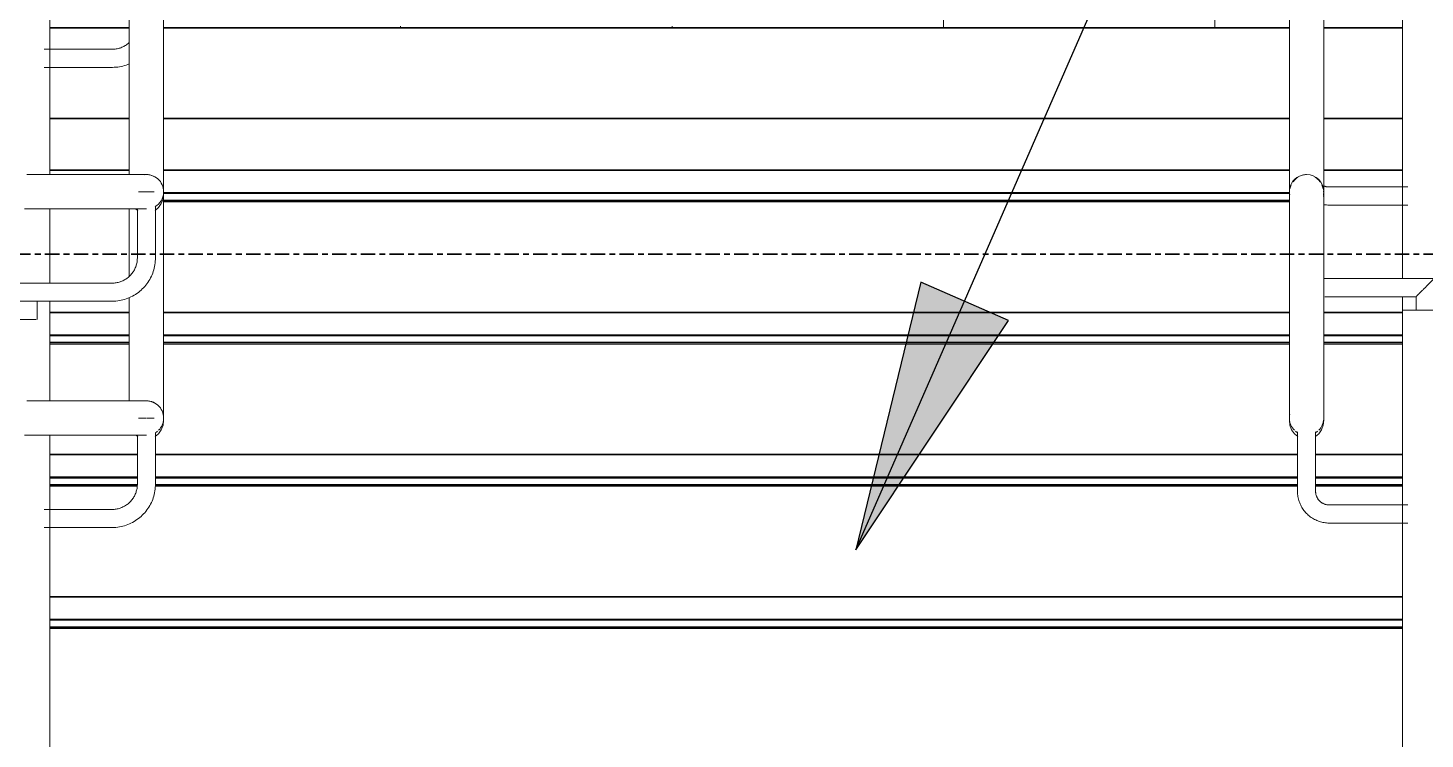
# Model space of a CAD drawing. Header units: millimetres. Extents: x -153298 to 620751, y -313239 to 250031.
# Drawn here: x 13565 to 15109, y -309300 to -308515 of the extents above; entities that cross this region are included whole.
import ezdxf

# ---------------------------------------------------------------- set-up
doc = ezdxf.new("R2010")
doc.units = ezdxf.units.MM
doc.linetypes.add('Centre', pattern=[31.75, 6.35, -4.7625, 15.875, -4.7625])
for name, color, linetype, lineweight in [('A-FLOR-E', 7, 'Continuous', 35), ('A-FLOR-HRAL', 7, 'Continuous', 25), ('A-FLOR-LEVL', 7, 'Continuous', 35), ('A-GENM', 7, 'Continuous', 9), ('S-STRS-E', 7, 'Continuous', 25), ('S-STRS-IDEN', 7, 'Continuous', 25)]:
    doc.layers.add(name, color=color, linetype=linetype, lineweight=lineweight)

# ---------------------------------------------------------------- blocks, each defined once
blk = doc.blocks.new('Railing - RL10_Baluster Post _Mid_-14379347-2140-01 ENTRANCE 1 ELEVATION 2')
at = {"layer": 'A-FLOR-HRAL', "color": 7, "lineweight": 9}
for p, q in [((-11082.2, 102756.8), (-11082.2, 102526.1)), ((-11082.2, 102506.8), (-11082.2, 102388)), ((-11082.2, 102350.2), (-11082.2, 102267.7)), ((-11082.2, 102248.4), (-11082.2, 102235.7))]:
    blk.add_line(p, q, dxfattribs=at)
blk = doc.blocks.new('Railing - RL10_Baluster Post _Mid_-V431-2140-01 ENTRANCE 1 ELEVATION 2')
at = {"layer": 'A-FLOR-HRAL', "color": 7, "lineweight": 9}
for p, q in [((-11082.2, 102736.4), (-11082.2, 102388)), ((-11088.5, 102526.4), (-11013.5, 102526.4)), ((-11013.5, 102506.4), (-11088.5, 102506.4)), ((-11082.2, 102350.2), (-11082.2, 102267.7)), ((-11082.2, 102248.4), (-11082.2, 102138)), ((-11082.2, 102100.2), (-11082.2, 102017.7)), ((-11082.2, 101998.4), (-11082.2, 101921.4))]:
    blk.add_line(p, q, dxfattribs=at)
at = {"layer": 'A-FLOR-HRAL', "color": 7, "lineweight": 9, "flags": 128}
for points in [[(-11013.5, 102526.4), (-11012.4, 102526.5), (-11011.3, 102526.5), (-11010.2, 102526.6), (-11009.1, 102526.8), (-11008, 102527), (-11006.9, 102527.2), (-11005.8, 102527.5), (-11004.7, 102527.8), (-11003.7, 102528.2), (-11002.6, 102528.6), (-11001.6, 102529.1), (-11000.6, 102529.6), (-10999.6, 102530.1), (-10998.6, 102530.7), (-10997.7, 102531.3), (-10996.8, 102532), (-10995.9, 102532.7), (-10995.1, 102533.4), (-10994.2, 102534.1)], [(-10994.5, 102510.4), (-10996.1, 102509.7), (-10997.9, 102509), (-10999.8, 102508.4), (-11001.6, 102507.9), (-11003.5, 102507.5), (-11005.4, 102507.1), (-11007.3, 102506.8), (-11009.2, 102506.6), (-11011.1, 102506.5), (-11013, 102506.4), (-11013.5, 102506.4)]]:
    blk.add_lwpolyline(points, dxfattribs=at)
blk = doc.blocks.new('Railing - RL10_Baluster Post _Start_-14379352-2140-01 ENTRANCE 1 ELEVATION 2')
at = {"layer": 'A-FLOR-HRAL', "color": 7, "lineweight": 9}
for p, q in [((-10975.5, 102369), (-10984.2, 102369)), ((-10966.9, 102369), (-10975.5, 102369)), ((-10985.5, 102296), (-10985.5, 102350.4)), ((-10965.5, 102352.9), (-10965.5, 102296)), ((-11199.5, 102268), (-11013.5, 102268)), ((-11013.5, 102248), (-11199.5, 102248)), ((-11096.5, 102248), (-11116.5, 102248)), ((-11096.5, 102248), (-11096.5, 102228)), ((-11097.5, 102228), (-11115.5, 102228)), ((-11115.5, 102228), (-11097.5, 102228)), ((-11106.5, 102228), (-11106.5, 102228)), ((-11106.5, 102228), (-11106.5, 102228)), ((-11082.2, 102228), (-11082.2, 102138)), ((-10975.5, 102119), (-10984.2, 102119)), ((-10966.9, 102119), (-10974.8, 102119)), ((-11082.2, 102100.2), (-11082.2, 101452)), ((-10985.5, 102046), (-10985.5, 102100.4)), ((-10965.5, 102102.9), (-10965.5, 102046)), ((-11088.5, 102018), (-11013.5, 102018)), ((-11013.5, 101998), (-11088.5, 101998))]:
    blk.add_line(p, q, dxfattribs=at)
at = {"layer": 'A-FLOR-HRAL', "color": 7, "lineweight": 9, "flags": 128}
for points in [[(-11107.9, 102388), (-11102.7, 102388), (-11097.5, 102388), (-11092.2, 102388), (-11087, 102388), (-11081.9, 102388), (-11076.8, 102388), (-11071.7, 102388), (-11066.7, 102388), (-11061.7, 102388), (-11056.8, 102388), (-11052, 102388), (-11047.3, 102388), (-11042.7, 102388), (-11038.1, 102388), (-11033.7, 102388), (-11029.4, 102388), (-11025.3, 102388), (-11021.2, 102388), (-11017.3, 102388), (-11013.5, 102388), (-11009.9, 102388), (-11006.5, 102388), (-11003.2, 102388), (-11000, 102388), (-10997.1, 102388), (-10994.3, 102388), (-10991.7, 102388), (-10989.2, 102388), (-10987, 102388), (-10984.9, 102388), (-10983.1, 102388), (-10981.4, 102388), (-10980, 102388), (-10978.7, 102388), (-10977.7, 102388), (-10976.8, 102388), (-10976.2, 102388), (-10975.8, 102388), (-10975.6, 102388), (-10975.5, 102388)], [(-10975.5, 102350), (-10975.6, 102350), (-10975.9, 102350), (-10976.5, 102350), (-10977.2, 102350), (-10978.1, 102350), (-10979.3, 102350), (-10980.6, 102350), (-10982.2, 102350), (-10983.9, 102350), (-10985.9, 102350), (-10988, 102350), (-10990.3, 102350), (-10992.8, 102350), (-10995.5, 102350), (-10998.4, 102350), (-11001.4, 102350), (-11004.7, 102350), (-11008, 102350), (-11011.6, 102350), (-11015.3, 102350), (-11019.1, 102350), (-11023.1, 102350), (-11027.2, 102350), (-11031.4, 102350), (-11035.7, 102350), (-11040.2, 102350), (-11044.8, 102350), (-11049.4, 102350), (-11054.2, 102350), (-11059.1, 102350), (-11064, 102350), (-11069, 102350), (-11074, 102350), (-11079.1, 102350), (-11084.3, 102350), (-11089.4, 102350), (-11094.6, 102350), (-11099.9, 102350), (-11105.1, 102350), (-11110.3, 102350)], [(-11013.5, 102268), (-11012.4, 102268), (-11011.3, 102268.1), (-11010.2, 102268.2), (-11009.1, 102268.4), (-11008, 102268.6), (-11006.9, 102268.8), (-11005.8, 102269.1), (-11004.7, 102269.4), (-11003.7, 102269.8), (-11002.6, 102270.2), (-11001.6, 102270.7), (-11000.6, 102271.2), (-10999.6, 102271.7), (-10998.6, 102272.3), (-10997.7, 102272.9), (-10996.8, 102273.6), (-10995.9, 102274.2), (-10995.1, 102275), (-10994.2, 102275.7), (-10993.4, 102276.5), (-10992.7, 102277.3), (-10991.9, 102278.2), (-10991.2, 102279.1), (-10990.6, 102280), (-10990, 102280.9), (-10989.4, 102281.8), (-10988.8, 102282.8), (-10988.3, 102283.8), (-10987.9, 102284.8), (-10987.4, 102285.9), (-10987, 102286.9), (-10986.7, 102288), (-10986.4, 102289.1), (-10986.1, 102290.2), (-10985.9, 102291.3), (-10985.8, 102292.4), (-10985.6, 102293.5), (-10985.6, 102294.6), (-10985.5, 102295.7), (-10985.5, 102296)], [(-10965.5, 102296), (-10965.6, 102294.1), (-10965.7, 102292.2), (-10965.9, 102290.3), (-10966.1, 102288.4), (-10966.5, 102286.5), (-10966.9, 102284.6), (-10967.4, 102282.8), (-10968, 102280.9), (-10968.6, 102279.1), (-10969.3, 102277.3), (-10970.1, 102275.6), (-10970.9, 102273.9), (-10971.9, 102272.2), (-10972.9, 102270.5), (-10973.9, 102268.9), (-10975, 102267.4), (-10976.2, 102265.8), (-10977.4, 102264.4), (-10978.7, 102263), (-10980.1, 102261.6), (-10981.5, 102260.3), (-10982.9, 102259), (-10984.4, 102257.8), (-10986, 102256.7), (-10987.6, 102255.6), (-10989.2, 102254.6), (-10990.9, 102253.7), (-10992.6, 102252.8), (-10994.4, 102252), (-10996.1, 102251.3), (-10997.9, 102250.6), (-10999.8, 102250), (-11001.6, 102249.5), (-11003.5, 102249.1), (-11005.4, 102248.7), (-11007.3, 102248.4), (-11009.2, 102248.2), (-11011.1, 102248.1), (-11013, 102248), (-11013.5, 102248)], [(-11107.9, 102138), (-11102.7, 102138), (-11097.5, 102138), (-11092.2, 102138), (-11087, 102138), (-11081.9, 102138), (-11076.8, 102138), (-11071.7, 102138), (-11066.7, 102138), (-11061.7, 102138), (-11056.8, 102138), (-11052, 102138), (-11047.3, 102138), (-11042.7, 102138), (-11038.1, 102138), (-11033.7, 102138), (-11029.4, 102138), (-11025.3, 102138), (-11021.2, 102138), (-11017.3, 102138), (-11013.5, 102138), (-11009.9, 102138), (-11006.5, 102138), (-11003.2, 102138), (-11000, 102138), (-10997.1, 102138), (-10994.3, 102138), (-10991.7, 102138), (-10989.2, 102138), (-10987, 102138), (-10984.9, 102138), (-10983.1, 102138), (-10981.4, 102138), (-10980, 102138), (-10978.7, 102138), (-10977.7, 102138), (-10976.8, 102138), (-10976.2, 102138), (-10975.8, 102138), (-10975.6, 102138), (-10975.5, 102138)], [(-10975.5, 102100), (-10975.6, 102100), (-10975.9, 102100), (-10976.5, 102100), (-10977.2, 102100), (-10978.1, 102100), (-10979.3, 102100), (-10980.6, 102100), (-10982.2, 102100), (-10983.9, 102100), (-10985.9, 102100), (-10988, 102100), (-10990.3, 102100), (-10992.8, 102100), (-10995.5, 102100), (-10998.4, 102100), (-11001.4, 102100), (-11004.7, 102100), (-11008, 102100), (-11011.6, 102100), (-11015.3, 102100), (-11019.1, 102100), (-11023.1, 102100), (-11027.2, 102100), (-11031.4, 102100), (-11035.7, 102100), (-11040.2, 102100), (-11044.8, 102100), (-11049.4, 102100), (-11054.2, 102100), (-11059.1, 102100), (-11064, 102100), (-11069, 102100), (-11074, 102100), (-11079.1, 102100), (-11084.3, 102100), (-11089.4, 102100), (-11094.6, 102100), (-11099.9, 102100), (-11105.1, 102100), (-11110.3, 102100)], [(-11013.5, 102018), (-11012.4, 102018), (-11011.3, 102018.1), (-11010.2, 102018.2), (-11009.1, 102018.4), (-11008, 102018.6), (-11006.9, 102018.8), (-11005.8, 102019.1), (-11004.7, 102019.4), (-11003.7, 102019.8), (-11002.6, 102020.2), (-11001.6, 102020.7), (-11000.6, 102021.2), (-10999.6, 102021.7), (-10998.6, 102022.3), (-10997.7, 102022.9), (-10996.8, 102023.6), (-10995.9, 102024.2), (-10995.1, 102025), (-10994.2, 102025.7), (-10993.4, 102026.5), (-10992.7, 102027.3), (-10991.9, 102028.2), (-10991.2, 102029.1), (-10990.6, 102030), (-10990, 102030.9), (-10989.4, 102031.8), (-10988.8, 102032.8), (-10988.3, 102033.8), (-10987.9, 102034.8), (-10987.4, 102035.9), (-10987, 102036.9), (-10986.7, 102038), (-10986.4, 102039.1), (-10986.1, 102040.2), (-10985.9, 102041.3), (-10985.8, 102042.4), (-10985.6, 102043.5), (-10985.6, 102044.6), (-10985.5, 102045.7), (-10985.5, 102046)], [(-10965.5, 102046), (-10965.6, 102044.1), (-10965.7, 102042.2), (-10965.9, 102040.3), (-10966.1, 102038.4), (-10966.5, 102036.5), (-10966.9, 102034.6), (-10967.4, 102032.8), (-10968, 102030.9), (-10968.6, 102029.1), (-10969.3, 102027.3), (-10970.1, 102025.6), (-10970.9, 102023.9), (-10971.9, 102022.2), (-10972.9, 102020.5), (-10973.9, 102018.9), (-10975, 102017.4), (-10976.2, 102015.8), (-10977.4, 102014.4), (-10978.7, 102013), (-10980.1, 102011.6), (-10981.5, 102010.3), (-10982.9, 102009), (-10984.4, 102007.8), (-10986, 102006.7), (-10987.6, 102005.6), (-10989.2, 102004.6), (-10990.9, 102003.7), (-10992.6, 102002.8), (-10994.4, 102002), (-10996.1, 102001.3), (-10997.9, 102000.6), (-10999.8, 102000), (-11001.6, 101999.5), (-11003.5, 101999.1), (-11005.4, 101998.7), (-11007.3, 101998.4), (-11009.2, 101998.2), (-11011.1, 101998.1), (-11013, 101998), (-11013.5, 101998)]]:
    blk.add_lwpolyline(points, dxfattribs=at)
at = {"layer": 'A-FLOR-HRAL', "color": 7, "lineweight": 9}
for centre, start, end in [((-10975.5, 102369), 360, 96.4272), ((-10975.5, 102369), 300, 356.6901), ((-10975.5, 102119), 360, 96.4272), ((-10975.5, 102119), 315, 356.6901), ((-10975.5, 102119), 300, 310.5666)]:
    blk.add_arc(centre, 19, start, end, dxfattribs=at)
blk = doc.blocks.new('Railing - Railing-5636891-2140-01 ENTRANCE 1 ELEVATION 2')
at = {"layer": 'A-FLOR-HRAL', "color": 7, "lineweight": 9}
for p, q in [((-10994.5, 102888.8), (-10994.5, 102387.7)), ((-10956.5, 102366.7), (-10956.5, 102888.8)), ((-10994.5, 102638.8), (-10994.5, 102387.7)), ((-10956.5, 102116.7), (-10956.5, 102638.8)), ((-10956.5, 102366.7), (-10956.6, 102368)), ((-10994.5, 102350.4), (-10994.5, 102275.5)), ((-10987.2, 102349.9), (-10985.2, 102348.4)), ((-10994.5, 102252.2), (-10994.5, 102137.7)), ((-10956.5, 102116.7), (-10956.6, 102118)), ((-10987.2, 102099.9), (-10985.2, 102098.4))]:
    blk.add_line(p, q, dxfattribs=at)
at = {"layer": 'A-FLOR-HRAL', "color": 7, "lineweight": 9, "flags": 128}
for points in [[(-10967.3, 102385.9), (-10970.6, 102387.3), (-10975.5, 102388), (-10977.4, 102387.9)], [(-10965.8, 102348.4), (-10962.1, 102351.7), (-10959.1, 102356.1), (-10957.2, 102361.2), (-10956.5, 102366.7)], [(-10967.3, 102135.9), (-10970.6, 102137.3), (-10975.5, 102138), (-10977.4, 102137.9)], [(-10965.8, 102098.4), (-10962.1, 102101.7), (-10959.1, 102106.1), (-10957.2, 102111.2), (-10956.5, 102116.7)]]:
    blk.add_lwpolyline(points, dxfattribs=at)
at = {"color": 7}
for name in ['Railing - RL10_Baluster Post _Mid_-14379347-2140-01 ENTRANCE 1 ELEVATION 2', 'Railing - RL10_Baluster Post _Mid_-V431-2140-01 ENTRANCE 1 ELEVATION 2', 'Railing - RL10_Baluster Post _Start_-14379352-2140-01 ENTRANCE 1 ELEVATION 2']:
    blk.add_blockref(name, (0, 0), dxfattribs=at)
blk = doc.blocks.new('DPA_GM_Tactile Tile Line Base - Decision Tactile-16422061-2140-01 ENTRANCE 1 ELEVATION 2')
at = {"layer": 'A-GENM', "color": 7}
for p, q in [((-10994.5, 102550), (-10994.5, 102552)), ((-10994.5, 102550), (-10994.5, 102552)), ((-10994.5, 102552), (-10994.5, 102550)), ((-10994.5, 102550), (-10994.5, 102552)), ((-10694.5, 102550), (-10694.5, 102552)), ((-10694.5, 102550), (-10694.5, 102552)), ((-10694.5, 102552), (-10694.5, 102550)), ((-10694.5, 102550), (-10694.5, 102552)), ((-10394.5, 102550), (-10394.5, 102552)), ((-10394.5, 102550), (-10394.5, 102552)), ((-10394.5, 102552), (-10394.5, 102550)), ((-10394.5, 102550), (-10394.5, 102552)), ((-10094.5, 102550), (-10094.5, 102552)), ((-10094.5, 102550), (-10094.5, 102552)), ((-10094.5, 102552), (-10094.5, 102550)), ((-10094.5, 102550), (-10094.5, 102552)), ((-9794.5, 102550), (-9794.5, 102552)), ((-9794.5, 102550), (-9794.5, 102552)), ((-9794.5, 102552), (-9794.5, 102550)), ((-9794.5, 102550), (-9794.5, 102552))]:
    blk.add_line(p, q, dxfattribs=at)
blk = doc.blocks.new('DPA_GM-Stoplogs Line Based - Line Based-7245387-2140-01 ENTRANCE 1 ELEVATION 2')
at = {"layer": 'A-GENM', "color": 7}
for p, q in [((-10994.5, 102560), (-10994.5, 102550)), ((-10994.5, 102550), (-10994.5, 102560)), ((-10094.5, 102550), (-10094.5, 102560)), ((-10094.5, 102550), (-10094.5, 102560)), ((-9794.5, 102560), (-9794.5, 102550)), ((-9794.5, 102550), (-9794.5, 102560))]:
    blk.add_line(p, q, dxfattribs=at)
blk = doc.blocks.new('Railing - RL8A_Baluster Post _Mid_-17476214-2140-01 ENTRANCE 1 ELEVATION 2')
at = {"layer": 'A-FLOR-HRAL', "color": 7, "lineweight": 9}
for p, q in [((-9587, 102374.2), (-9587, 102604.3)), ((-9587, 102273), (-9587, 102354.3)), ((-9587, 102235.7), (-9587, 102253.1))]:
    blk.add_line(p, q, dxfattribs=at)
blk = doc.blocks.new('Railing - RL8A_Baluster Post _Mid_-V464-2140-01 ENTRANCE 1 ELEVATION 2')
at = {"layer": 'A-FLOR-HRAL', "color": 7, "lineweight": 9}
for p, q in [((-9587, 102273), (-9587, 102589.3)), ((-9668, 102374.3), (-9581, 102374.3)), ((-9581, 102354.3), (-9668, 102354.3)), ((-9587, 102022.9), (-9587, 102253.1)), ((-9587, 101764.3), (-9587, 102003))]:
    blk.add_line(p, q, dxfattribs=at)
at = {"layer": 'A-FLOR-HRAL', "color": 7, "lineweight": 9, "flags": 128}
for points in [[(-9674, 102375.5), (-9673.5, 102375.3), (-9672.9, 102375.1), (-9672.3, 102374.9), (-9671.7, 102374.8), (-9671.2, 102374.6), (-9670.6, 102374.5), (-9670, 102374.4), (-9669.4, 102374.3), (-9668.8, 102374.3), (-9668.2, 102374.3), (-9668, 102374.3)], [(-9668, 102354.3), (-9669.4, 102354.3), (-9670.8, 102354.4), (-9672.2, 102354.5), (-9673.6, 102354.7)]]:
    blk.add_lwpolyline(points, dxfattribs=at)
blk = doc.blocks.new('Railing - RL8A_Baluster Post _Start_-17476213-2140-01 ENTRANCE 1 ELEVATION 2')
at = {"layer": 'A-FLOR-HRAL', "color": 7, "lineweight": 9}
for p, q in [((-9712, 102151.9), (-9712, 102301.9)), ((-9674, 102301.9), (-9674, 102151.9)), ((-9673, 102273), (-9552, 102273)), ((-9572, 102253), (-9673, 102253)), ((-9572, 102238), (-9572, 102253)), ((-9587, 101452), (-9587, 102238)), ((-9537, 102238), (-9587, 102238)), ((-9586.2, 102238), (-9555.6, 102238)), ((-9562, 102238), (-9570.7, 102238)), ((-9570.7, 102238), (-9562, 102238)), ((-9562, 102238), (-9555.5, 102238)), ((-9555.5, 102238), (-9562, 102238)), ((-9703, 102038), (-9703, 102103.9)), ((-9683, 102103.9), (-9683, 102038)), ((-9668, 102023), (-9581, 102023)), ((-9581, 102003), (-9668, 102003))]:
    blk.add_line(p, q, dxfattribs=at)
at = {"layer": 'A-FLOR-HRAL', "color": 7, "lineweight": 9, "flags": 128}
for points in [[(-9712, 102301.9), (-9712, 102303.8), (-9712, 102305.7), (-9712, 102307.7), (-9712, 102309.6), (-9712, 102311.6), (-9712, 102313.6), (-9712, 102315.6), (-9712, 102317.6), (-9712, 102319.6), (-9712, 102321.6), (-9712, 102323.6), (-9712, 102325.5), (-9712, 102327.5), (-9712, 102329.5), (-9712, 102331.4), (-9712, 102333.4), (-9712, 102335.3), (-9712, 102337.1), (-9712, 102339), (-9712, 102340.8), (-9712, 102342.6), (-9712, 102344.3), (-9712, 102346), (-9712, 102347.7), (-9712, 102349.3), (-9712, 102350.9), (-9712, 102352.4), (-9712, 102353.9), (-9712, 102355.3), (-9712, 102356.6), (-9712, 102357.9), (-9712, 102359.1), (-9712, 102360.3), (-9712, 102361.4), (-9712, 102362.4), (-9712, 102363.4), (-9712, 102364.3), (-9712, 102365.1), (-9712, 102365.8), (-9712, 102366.5), (-9712, 102367.1), (-9712, 102367.6), (-9712, 102368), (-9712, 102368.4), (-9712, 102368.7), (-9712, 102368.9), (-9712, 102369), (-9712, 102369)], [(-9674, 102369), (-9674, 102369), (-9674, 102368.9), (-9674, 102368.7), (-9674, 102368.4), (-9674, 102368), (-9674, 102367.6), (-9674, 102367.1), (-9674, 102366.5), (-9674, 102365.8), (-9674, 102365.1), (-9674, 102364.3), (-9674, 102363.4), (-9674, 102362.4), (-9674, 102361.4), (-9674, 102360.3), (-9674, 102359.1), (-9674, 102357.9), (-9674, 102356.6), (-9674, 102355.3), (-9674, 102353.9), (-9674, 102352.4), (-9674, 102350.9), (-9674, 102349.3), (-9674, 102347.7), (-9674, 102346), (-9674, 102344.3), (-9674, 102342.6), (-9674, 102340.8), (-9674, 102339), (-9674, 102337.1), (-9674, 102335.3), (-9674, 102333.4), (-9674, 102331.4), (-9674, 102329.5), (-9674, 102327.5), (-9674, 102325.5), (-9674, 102323.6), (-9674, 102321.6), (-9674, 102319.6), (-9674, 102317.6), (-9674, 102315.6), (-9674, 102313.6), (-9674, 102311.6), (-9674, 102309.6), (-9674, 102307.7), (-9674, 102305.7), (-9674, 102303.8), (-9674, 102301.9)], [(-9673.9, 102273.1), (-9673.5, 102273), (-9673.1, 102273), (-9673, 102273)], [(-9712, 102119), (-9712, 102119.1), (-9712, 102119.2), (-9712, 102119.4), (-9712, 102119.7), (-9712, 102120), (-9712, 102120.5), (-9712, 102121), (-9712, 102121.6), (-9712, 102122.2), (-9712, 102123), (-9712, 102123.8), (-9712, 102124.7), (-9712, 102125.6), (-9712, 102126.7), (-9712, 102127.8), (-9712, 102128.9), (-9712, 102130.1), (-9712, 102131.4), (-9712, 102132.8), (-9712, 102134.2), (-9712, 102135.6), (-9712, 102137.2), (-9712, 102138.7), (-9712, 102140.3), (-9712, 102142), (-9712, 102143.7), (-9712, 102145.5), (-9712, 102147.2), (-9712, 102149.1), (-9712, 102150.9), (-9712, 102151.9)], [(-9674, 102151.9), (-9674, 102150.1), (-9674, 102148.2), (-9674, 102146.4), (-9674, 102144.7), (-9674, 102142.9), (-9674, 102141.2), (-9674, 102139.6), (-9674, 102138), (-9674, 102136.5), (-9674, 102135), (-9674, 102133.5), (-9674, 102132.2), (-9674, 102130.8), (-9674, 102129.6), (-9674, 102128.4), (-9674, 102127.2), (-9674, 102126.2), (-9674, 102125.2), (-9674, 102124.3), (-9674, 102123.4), (-9674, 102122.6), (-9674, 102121.9), (-9674, 102121.3), (-9674, 102120.7), (-9674, 102120.2), (-9674, 102119.8), (-9674, 102119.5), (-9674, 102119.3), (-9674, 102119.1), (-9674, 102119), (-9674, 102119)], [(-9668, 102003), (-9669.4, 102003), (-9670.8, 102003.1), (-9672.2, 102003.3), (-9673.6, 102003.5), (-9675, 102003.7), (-9676.3, 102004), (-9677.7, 102004.4), (-9679, 102004.8), (-9680.4, 102005.3), (-9681.7, 102005.8), (-9682.9, 102006.4), (-9684.2, 102007), (-9685.4, 102007.6), (-9686.6, 102008.4), (-9687.8, 102009.1), (-9688.9, 102009.9), (-9690, 102010.8), (-9691.1, 102011.7), (-9692.1, 102012.6), (-9693.1, 102013.6), (-9694.1, 102014.7), (-9695, 102015.7), (-9695.9, 102016.8), (-9696.7, 102017.9), (-9697.5, 102019.1), (-9698.2, 102020.3), (-9698.9, 102021.5), (-9699.5, 102022.8), (-9700.1, 102024), (-9700.6, 102025.3), (-9701.1, 102026.7), (-9701.6, 102028), (-9701.9, 102029.3), (-9702.2, 102030.7), (-9702.5, 102032.1), (-9702.7, 102033.5), (-9702.9, 102034.8), (-9703, 102036.2), (-9703, 102037.6), (-9703, 102038)], [(-9683, 102038), (-9683, 102037.4), (-9683, 102036.8), (-9682.9, 102036.2), (-9682.8, 102035.6), (-9682.7, 102035), (-9682.6, 102034.5), (-9682.4, 102033.9), (-9682.3, 102033.3), (-9682.1, 102032.7), (-9681.8, 102032.2), (-9681.6, 102031.6), (-9681.3, 102031.1), (-9681, 102030.6), (-9680.7, 102030.1), (-9680.4, 102029.5), (-9680.1, 102029.1), (-9679.7, 102028.6), (-9679.3, 102028.1), (-9678.9, 102027.7), (-9678.5, 102027.3), (-9678, 102026.8), (-9677.6, 102026.5), (-9677.1, 102026.1), (-9676.6, 102025.7), (-9676.1, 102025.4), (-9675.6, 102025.1), (-9675.1, 102024.8), (-9674.6, 102024.5), (-9674, 102024.3), (-9673.5, 102024), (-9672.9, 102023.8), (-9672.3, 102023.6), (-9671.7, 102023.5), (-9671.2, 102023.4), (-9670.6, 102023.2), (-9670, 102023.1), (-9669.4, 102023.1), (-9668.8, 102023), (-9668.2, 102023), (-9668, 102023)]]:
    blk.add_lwpolyline(points, dxfattribs=at)
at = {"layer": 'A-FLOR-HRAL', "color": 7, "lineweight": 9}
for centre, start, end in [((-9693, 102369), 105, 180), ((-9693, 102369), 90, 103.6162), ((-9693, 102369), 0, 90), ((-9693, 102369), 183.3099, 190.7453), ((-9693, 102369), 349.2547, 356.6901), ((-9693, 102119), 168.6596, 180), ((-9693, 102119), 183.3099, 225), ((-9693, 102119), 315, 356.6901), ((-9693, 102119), 0, 5.3693), ((-9693, 102119), 229.4334, 239.3929), ((-9693, 102119), 300.6071, 310.5666)]:
    blk.add_arc(centre, 19, start, end, dxfattribs=at)
for points, knots in [([(-9562, 102263), (-9562.9, 102262.1), (-9564.2, 102260.8), (-9565.9, 102259.2), (-9566.8, 102258.2), (-9567.6, 102257.5), (-9568.3, 102256.7), (-9568.9, 102256.1), (-9569.5, 102255.5), (-9570.1, 102254.9), (-9570.7, 102254.3), (-9571.3, 102253.8), (-9571.8, 102253.2), (-9572, 102253), (-9572, 102253)], [0, 0, 0, 0, 0.0833333, 0.125, 0.1666667, 0.1875, 0.2083333, 0.25, 0.2708333, 0.2916667, 0.3333333, 0.375, 0.4166667, 0.5, 0.5, 0.5, 0.5]), ([(-9552, 102273), (-9552, 102273), (-9552.2, 102272.8), (-9552.8, 102272.3), (-9553.3, 102271.7), (-9553.9, 102271.1), (-9554.5, 102270.5), (-9555.1, 102269.9), (-9555.9, 102269.1), (-9556.8, 102268.2), (-9557.6, 102267.4), (-9558.4, 102266.6), (-9559.8, 102265.2), (-9561.1, 102263.9), (-9562, 102263)], [0.5, 0.5, 0.5, 0.5, 0.5833333, 0.625, 0.6666667, 0.7083333, 0.7291667, 0.75, 0.7916667, 0.8333333, 0.8541667, 0.875, 0.9166667, 1, 1, 1, 1]), ([(-9562, 102263), (-9561.1, 102263.9), (-9559.8, 102265.2), (-9558.2, 102266.9), (-9557.2, 102267.8), (-9556.5, 102268.6), (-9555.8, 102269.3), (-9555.1, 102269.9), (-9554.5, 102270.5), (-9553.9, 102271.1), (-9553.6, 102271.5), (-9553.4, 102271.7)], [0, 0, 0, 0, 0.0833333, 0.125, 0.1666667, 0.1875, 0.2083333, 0.25, 0.2708333, 0.2916667, 0.3333333, 0.3333333, 0.3333333, 0.3333333]), ([(-9570.7, 102254.4), (-9570.5, 102254.6), (-9570.1, 102254.9), (-9569.5, 102255.5), (-9568.9, 102256.1), (-9568.1, 102256.9), (-9567.2, 102257.8), (-9566.5, 102258.6), (-9565.7, 102259.3), (-9565.2, 102259.8), (-9564.9, 102260.2)], [0.6666667, 0.6666667, 0.6666667, 0.6666667, 0.7083333, 0.7291667, 0.75, 0.7916667, 0.8333333, 0.8541667, 0.875, 0.9081055, 0.9081055, 0.9081055, 0.9081055])]:
    blk.add_open_spline(points, degree=3, knots=knots, dxfattribs=at)
blk.add_open_spline([(-9564.6, 102260.4), (-9563.8, 102261.3), (-9562.9, 102262.1), (-9562, 102263)], degree=3, dxfattribs=at)
blk = doc.blocks.new('Railing - Railing-8218938-2140-01 ENTRANCE 1 ELEVATION 2')
at = {"layer": 'A-FLOR-HRAL', "color": 7, "lineweight": 9}
for p, q in [((-9712, 102944.8), (-9712, 102478.4)), ((-9674, 102478.4), (-9674, 102604.7)), ((-9712, 102478.4), (-9712, 102337.9)), ((-9674, 102301.9), (-9674, 102478.4)), ((-9712, 102327.3), (-9712, 102301.9)), ((-9712, 102151.9), (-9712, 102116.7)), ((-9674, 102116.7), (-9674, 102151.9)), ((-9711.7, 102120.3), (-9712, 102116.7)), ((-9674, 102116.7), (-9674.1, 102118.9))]:
    blk.add_line(p, q, dxfattribs=at)
at = {"layer": 'A-FLOR-HRAL', "color": 7, "lineweight": 9, "flags": 128}
for points in [[(-9712, 102116.7), (-9711.4, 102111.2), (-9709.5, 102106.1), (-9706.5, 102101.7), (-9702.7, 102098.4)], [(-9683.3, 102098.4), (-9679.6, 102101.7), (-9676.6, 102106.1), (-9674.7, 102111.2), (-9674, 102116.7)]]:
    blk.add_lwpolyline(points, dxfattribs=at)
at = {"color": 7}
for name in ['Railing - RL8A_Baluster Post _Mid_-17476214-2140-01 ENTRANCE 1 ELEVATION 2', 'Railing - RL8A_Baluster Post _Mid_-V464-2140-01 ENTRANCE 1 ELEVATION 2', 'Railing - RL8A_Baluster Post _Start_-17476213-2140-01 ENTRANCE 1 ELEVATION 2']:
    blk.add_blockref(name, (0, 0), dxfattribs=at)
blk = doc.blocks.new('Top Rail Type - Top Rail_Internal_-8218944-2140-01 ENTRANCE 1 ELEVATION 2')
at = {"layer": 'A-FLOR-HRAL', "color": 7, "lineweight": 9}
for p, q in [((-9712, 102728.4), (-9712, 102366.7)), ((-9674, 102366.7), (-9674, 102728.4)), ((-9702.5, 102385.2), (-9704.1, 102384)), ((-9681.9, 102384), (-9683.5, 102385.2)), ((-9711.8, 102370.1), (-9712, 102366.7)), ((-9709.9, 102376.5), (-9711.4, 102372.2)), ((-9674.7, 102372.2), (-9676.1, 102376.5)), ((-9674, 102366.7), (-9674.3, 102370.1)), ((-9712, 102366.7), (-9711.8, 102363.6)), ((-9674.2, 102363.6), (-9674, 102366.7))]:
    blk.add_line(p, q, dxfattribs=at)
at = {"layer": 'A-FLOR-HRAL', "color": 7, "lineweight": 9, "flags": 128}
for points in [[(-9704.4, 102383.8), (-9706.5, 102381.8), (-9708, 102379.8)], [(-9678, 102379.8), (-9679.6, 102381.8), (-9681.6, 102383.8)]]:
    blk.add_lwpolyline(points, dxfattribs=at)

msp = doc.modelspace()

# ---------------------------------------------------------------- hatches: boundary and pattern name
at = {"layer": 'S-STRS-IDEN'}
msp.add_hatch(color=7, dxfattribs=at).paths.add_polyline_path([(14480.0286, -309091.5287), (14648.6037, -308837.7954), (14551.6555, -308795.4413)])

# ---------------------------------------------------------------- linework, layer by layer
at = {"layer": 'A-FLOR-E', "color": 7}
for p, q in [((13588.3431, -308514.7103), (13676.6524, -308514.7103)), ((13714.6524, -308514.7103), (14959.1524, -308514.7103)), ((14997.1524, -308514.7103), (15084.1524, -308514.7103)), ((13676.6524, -308614.7103), (13588.3431, -308614.7103)), ((14959.1524, -308614.7103), (13714.6524, -308614.7103)), ((15084.1524, -308614.7103), (14997.1524, -308614.7103))]:
    msp.add_line(p, q, dxfattribs=at)
at = {"layer": 'A-FLOR-LEVL', "color": 7, "linetype": 'Centre'}
msp.add_line((-6493.6229, -308764.7103), (36480.0979, -308764.7103), dxfattribs=at)
at = {"layer": 'S-STRS-E', "color": 7}
for p, q in [((13588.3431, -308671.8532), (13676.6524, -308671.8532)), ((13676.6524, -308671.8532), (13588.3431, -308671.8532)), ((13588.3431, -308671.8532), (13676.6524, -308671.8532)), ((13588.3431, -308671.8532), (13676.6524, -308671.8532)), ((13588.3431, -308671.8532), (13676.6524, -308671.8532)), ((13588.3431, -308671.8532), (13676.6524, -308671.8532)), ((13588.3431, -308671.8532), (13676.6524, -308671.8532)), ((13588.3431, -308671.8532), (13676.6524, -308671.8532)), ((13714.6524, -308671.8532), (14959.1524, -308671.8532)), ((14959.1524, -308671.8532), (13714.6524, -308671.8532)), ((13714.6524, -308671.8532), (14959.1524, -308671.8532)), ((13714.6524, -308671.8532), (14959.1524, -308671.8532)), ((13714.6524, -308671.8532), (14959.1524, -308671.8532)), ((13714.6524, -308671.8532), (14959.1524, -308671.8532)), ((13714.6524, -308671.8532), (14959.1524, -308671.8532)), ((13714.6524, -308671.8532), (14959.1524, -308671.8532)), ((14997.1524, -308671.8532), (15084.1524, -308671.8532)), ((15084.1524, -308671.8532), (14997.1524, -308671.8532)), ((14997.1524, -308671.8532), (15084.1524, -308671.8532)), ((14997.1524, -308671.8532), (15084.1524, -308671.8532)), ((14997.1524, -308671.8532), (15084.1524, -308671.8532)), ((14997.1524, -308671.8532), (15084.1524, -308671.8532)), ((14997.1524, -308671.8532), (15084.1524, -308671.8532)), ((14997.1524, -308671.8532), (15084.1524, -308671.8532)), ((14959.2863, -308696.8532), (13714.6524, -308696.8532)), ((13714.6524, -308697.3532), (14959.2276, -308697.3532)), ((13714.6524, -308697.3532), (14959.2276, -308697.3532)), ((13714.6524, -308704.8532), (14959.3137, -308704.8532)), ((14959.3134, -308706.8532), (13714.6524, -308706.8532)), ((14959.3134, -308706.8532), (13714.6524, -308706.8532)), ((13676.6524, -308828.9961), (13588.3431, -308828.9961)), ((13588.3431, -308828.9961), (13676.6524, -308828.9961)), ((13588.3431, -308828.9961), (13676.6524, -308828.9961)), ((13588.3431, -308828.9961), (13676.6524, -308828.9961)), ((13588.3431, -308828.9961), (13676.6524, -308828.9961)), ((13588.3431, -308828.9961), (13676.6524, -308828.9961)), ((13588.3431, -308828.9961), (13676.6524, -308828.9961)), ((13588.3431, -308828.9961), (13676.6524, -308828.9961)), ((14959.1524, -308828.9961), (13714.6524, -308828.9961)), ((13714.6524, -308828.9961), (14959.1524, -308828.9961)), ((13714.6524, -308828.9961), (14959.1524, -308828.9961)), ((13714.6524, -308828.9961), (14959.1524, -308828.9961)), ((13714.6524, -308828.9961), (14959.1524, -308828.9961)), ((13714.6524, -308828.9961), (14959.1524, -308828.9961)), ((13714.6524, -308828.9961), (14959.1524, -308828.9961)), ((13714.6524, -308828.9961), (14959.1524, -308828.9961)), ((15084.1524, -308828.9961), (14997.1524, -308828.9961)), ((14997.1524, -308828.9961), (15084.1524, -308828.9961)), ((14997.1524, -308828.9961), (15084.1524, -308828.9961)), ((14997.1524, -308828.9961), (15084.1524, -308828.9961)), ((14997.1524, -308828.9961), (15084.1524, -308828.9961)), ((14997.1524, -308828.9961), (15084.1524, -308828.9961)), ((14997.1524, -308828.9961), (15084.1524, -308828.9961)), ((14997.1524, -308828.9961), (15084.1524, -308828.9961)), ((13676.6524, -308853.9961), (13588.3431, -308853.9961)), ((13588.3431, -308854.4961), (13676.6524, -308854.4961)), ((13588.3431, -308854.4961), (13676.6524, -308854.4961)), ((13588.3431, -308861.9961), (13676.6524, -308861.9961)), ((13676.6524, -308863.9961), (13588.3431, -308863.9961)), ((13676.6524, -308863.9961), (13588.3431, -308863.9961)), ((14959.1524, -308853.9961), (13714.6524, -308853.9961)), ((13714.6524, -308854.4961), (14959.1524, -308854.4961)), ((13714.6524, -308854.4961), (14959.1524, -308854.4961)), ((13714.6524, -308861.9961), (14959.1524, -308861.9961)), ((14959.1524, -308863.9961), (13714.6524, -308863.9961)), ((14959.1524, -308863.9961), (13714.6524, -308863.9961)), ((15084.1524, -308853.9961), (14997.1524, -308853.9961)), ((14997.1524, -308854.4961), (15084.1524, -308854.4961)), ((14997.1524, -308854.4961), (15084.1524, -308854.4961)), ((14997.1524, -308861.9961), (15084.1524, -308861.9961)), ((15084.1524, -308863.9961), (14997.1524, -308863.9961)), ((15084.1524, -308863.9961), (14997.1524, -308863.9961)), ((13685.9931, -308986.1389), (13588.3431, -308986.1389)), ((13588.3431, -308986.1389), (13685.9931, -308986.1389)), ((13588.3431, -308986.1389), (13685.9931, -308986.1389)), ((13588.3431, -308986.1389), (13685.9931, -308986.1389)), ((13588.3431, -308986.1389), (13685.9931, -308986.1389)), ((13588.3431, -308986.1389), (13685.9931, -308986.1389)), ((13588.3431, -308986.1389), (13685.9931, -308986.1389)), ((13588.3431, -308986.1389), (13685.9931, -308986.1389)), ((14968.4931, -308986.1389), (13705.3116, -308986.1389)), ((13705.3116, -308986.1389), (14968.4931, -308986.1389)), ((13705.3116, -308986.1389), (14968.4931, -308986.1389)), ((13705.3116, -308986.1389), (14968.4931, -308986.1389)), ((13705.3116, -308986.1389), (14968.4931, -308986.1389)), ((13705.3116, -308986.1389), (14968.4931, -308986.1389)), ((13705.3116, -308986.1389), (14968.4931, -308986.1389)), ((13705.3116, -308986.1389), (14968.4931, -308986.1389)), ((15084.1524, -308986.1389), (14987.8116, -308986.1389)), ((14987.8116, -308986.1389), (15084.1524, -308986.1389)), ((14987.8116, -308986.1389), (15084.1524, -308986.1389)), ((14987.8116, -308986.1389), (15084.1524, -308986.1389)), ((14987.8116, -308986.1389), (15084.1524, -308986.1389)), ((14987.8116, -308986.1389), (15084.1524, -308986.1389)), ((14987.8116, -308986.1389), (15084.1524, -308986.1389)), ((14987.8116, -308986.1389), (15084.1524, -308986.1389)), ((13685.6876, -309011.1389), (13588.3431, -309011.1389)), ((13588.3431, -309011.6389), (13685.6853, -309011.6389)), ((13588.3431, -309011.6389), (13685.6853, -309011.6389)), ((13588.3431, -309019.1389), (13685.979, -309019.1389)), ((13685.9161, -309021.1389), (13588.3431, -309021.1389)), ((13685.9161, -309021.1389), (13588.3431, -309021.1389)), ((14968.1757, -309021.1389), (13705.1622, -309021.1389)), ((14968.1757, -309021.1389), (13705.1622, -309021.1389)), ((13705.2843, -309019.1389), (14968.1841, -309019.1389)), ((14968.2178, -309011.1389), (13705.6524, -309011.1389)), ((13705.6524, -309011.6389), (14968.2157, -309011.6389)), ((13705.6524, -309011.6389), (14968.2157, -309011.6389)), ((15084.1524, -309011.1389), (14988.1524, -309011.1389)), ((14988.1524, -309011.6389), (15084.1524, -309011.6389)), ((14988.1524, -309011.6389), (15084.1524, -309011.6389)), ((14988.1524, -309019.1389), (15084.1524, -309019.1389)), ((15084.1524, -309021.1389), (14988.1524, -309021.1389)), ((15084.1524, -309021.1389), (14988.1524, -309021.1389)), ((15084.1524, -309143.2818), (13588.3431, -309143.2818)), ((13588.3431, -309143.2818), (15084.1524, -309143.2818)), ((13588.3431, -309143.2818), (15084.1524, -309143.2818)), ((13588.3431, -309143.2818), (15084.1524, -309143.2818)), ((13588.3431, -309143.2818), (15084.1524, -309143.2818)), ((13588.3431, -309143.2818), (15084.1524, -309143.2818)), ((13588.3431, -309143.2818), (15084.1524, -309143.2818)), ((13588.3431, -309143.2818), (15084.1524, -309143.2818)), ((15084.1524, -309168.2818), (13588.3431, -309168.2818)), ((13588.3431, -309168.7818), (15084.1524, -309168.7818)), ((13588.3431, -309168.7818), (15084.1524, -309168.7818)), ((13588.3431, -309176.2818), (15084.1524, -309176.2818)), ((15084.1524, -309178.2818), (13588.3431, -309178.2818)), ((15084.1524, -309178.2818), (13588.3431, -309178.2818))]:
    msp.add_line(p, q, dxfattribs=at)
at = {"layer": 'S-STRS-IDEN', "color": 7}
for p, q in [((14480.0286, -309091.5287), (14935.7062, -308048.486)), ((14551.6555, -308795.4413), (14480.0286, -309091.5287)), ((14648.6037, -308837.7954), (14551.6555, -308795.4413)), ((14480.0286, -309091.5287), (14648.6037, -308837.7954))]:
    msp.add_line(p, q, dxfattribs=at)

# ---------------------------------------------------------------- block references
at = {"layer": 'A-FLOR-HRAL', "color": 7, "lineweight": 9}
for name in ['Railing - Railing-5636891-2140-01 ENTRANCE 1 ELEVATION 2', 'Railing - Railing-8218938-2140-01 ENTRANCE 1 ELEVATION 2', 'Top Rail Type - Top Rail_Internal_-8218944-2140-01 ENTRANCE 1 ELEVATION 2']:
    msp.add_blockref(name, (24671.1729, -411064.7103), dxfattribs=at)
at = {"layer": 'A-GENM', "color": 7}
for name in ['DPA_GM-Stoplogs Line Based - Line Based-7245387-2140-01 ENTRANCE 1 ELEVATION 2', 'DPA_GM_Tactile Tile Line Base - Decision Tactile-16422061-2140-01 ENTRANCE 1 ELEVATION 2']:
    msp.add_blockref(name, (24671.1729, -411064.7103), dxfattribs=at)

doc.saveas('drawing.dxf')
